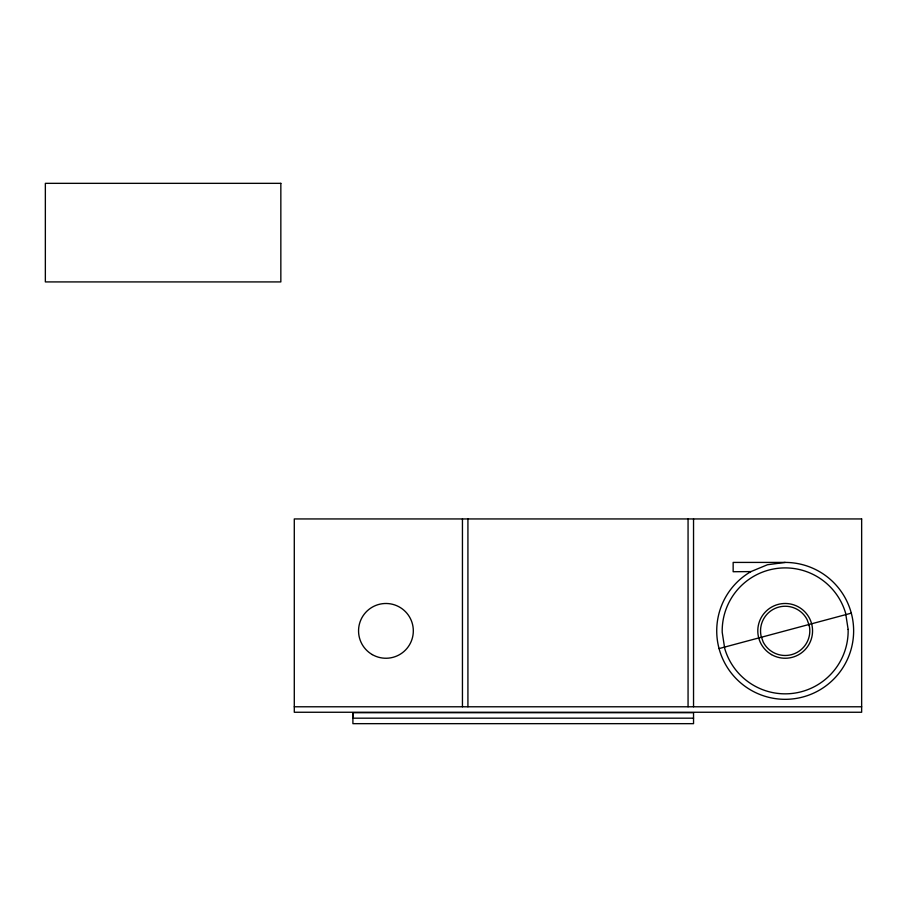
<?xml version="1.0" encoding="UTF-8"?>
<svg xmlns="http://www.w3.org/2000/svg" width="907" height="907" viewBox="0 0 907 907"><rect width="100%" height="100%" fill="white"/><g stroke="black" fill="none" stroke-linecap="round" stroke-linejoin="round"><path stroke-width="1.36" d="M352.902 712.709L352.902 723.661L693.549 723.661L693.538 712.709L352.902 712.709L352.902 718.185L693.538 718.185M750.951 571.591L767.458 564.744L785.179 562.419A68.456 68.456 0 0 1 849.508 654.287A68.456 68.456 0 0 1 741.178 683.311A68.456 68.456 0 0 1 750.951 571.591L733.151 571.727L733.151 562.419L785.179 562.419M719.047 648.584L851.299 613.155M294.287 706.78L861.65 706.78M693.538 518.94L693.538 706.78M688.062 518.94L688.062 706.78M467.921 518.94L467.921 706.78M462.445 518.94L462.445 706.78M280.841 183.339L45.35 183.339L45.35 281.918L280.841 281.918L280.841 183.339M861.65 518.94L294.287 518.94L294.287 712.256L861.65 712.256L861.65 518.94M809.305 625.853L807.185 619.776A24.648 24.648 0 0 0 761.052 635.898L763.172 641.963A24.648 24.648 0 0 0 809.305 625.853M848.136 629.435L845.619 613.189A62.98 62.98 0 0 0 722.21 632.304L724.727 648.55A62.98 62.98 0 0 0 848.136 629.435M372.244 654.582A27.38 27.38 0 0 0 413.32 630.875A27.38 27.38 0 0 0 372.244 607.157A27.38 27.38 0 0 0 372.244 654.582M771.483 654.582A27.38 27.38 0 0 0 812.559 630.875A27.38 27.38 0 0 0 771.483 607.157A27.38 27.38 0 0 0 771.483 654.582"/></g></svg>
